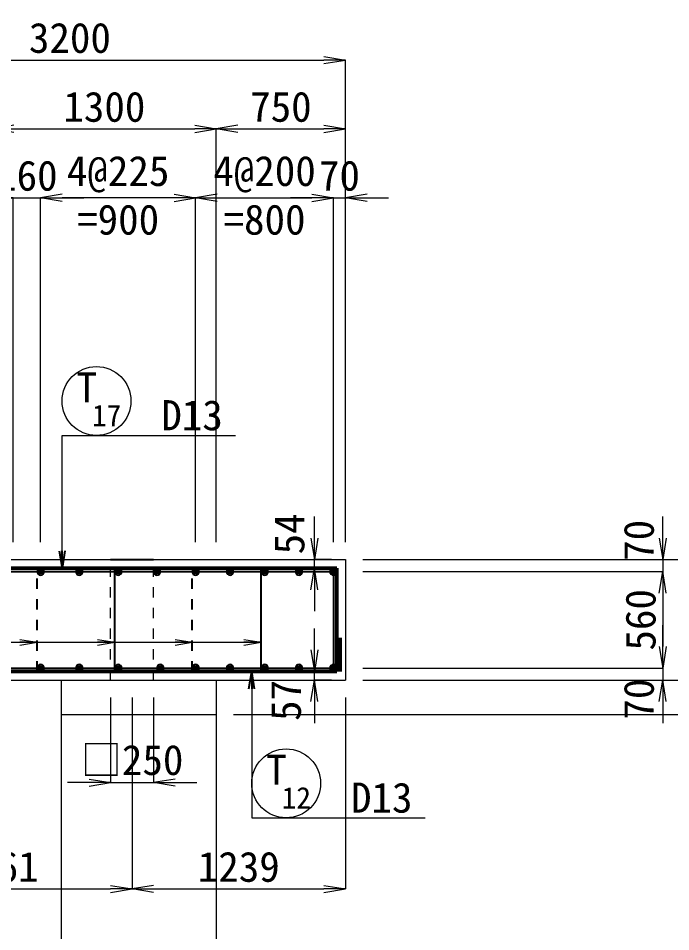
# Model space of a CAD drawing. Header units: millimetres. Extents: x 169470 to 758170, y -17820 to 11880.
# Drawn here: x 222434 to 226222, y 2723 to 8026 of the extents above; entities that cross this region are included whole.
import ezdxf
from ezdxf.enums import TextEntityAlignment as Align

# ---------------------------------------------------------------- set-up
doc = ezdxf.new("R2010")
doc.units = ezdxf.units.MM
doc.header["$LTSCALE"] = 50
doc.header["$PDSIZE"] = 300
doc.linetypes.add('SXF_跳び破線', pattern=[12, 6, -6])
doc.layers.get('Defpoints').update_dxf_attribs({"color": 151})
for name, color, linetype, lineweight in [('D-BGD', 7, 'Continuous', 13), ('D-STR', 1, 'Continuous', 50), ('D-STR-DIM', 7, 'Continuous', 13), ('D-STR-HTXT', 7, 'Continuous', 13), ('D-STR-STR2', 6, 'Continuous', 25), ('D-STR-STR3', 4, 'Continuous', 25), ('D-STR-TXT', 7, 'Continuous', 13)]:
    doc.layers.add(name, color=color, linetype=linetype, lineweight=lineweight)
doc.styles.add('MS ゴシック', font='MS Gothic.ttf')
doc.styles.add('YOKO_GOTHIC', font='MS Gothic.ttf')
doc.dimstyles.new('DIM-50', dxfattribs={"dimscale": 50, "dimtxt": 3.5, "dimasz": 2.5, "dimexe": 0, "dimexo": 2, "dimgap": 0.8, "dimtad": 1, "dimdec": 0, "dimzin": 1, "dimdsep": 46, "dimtxsty": 'MS ゴシック', "dimblk": 'OPEN', "dimcen": 0.1, "dimclrd": 256, "dimclre": 256, "dimclrt": 256, "dimaunit": 1, "dimadec": 3, "dimazin": 0, "dimtfac": 1, "dimtdec": 0, "dimtix": 1, "dimtmove": 2, "dimatfit": 3, "dimldrblk": 'OPEN', "dimfxl": 1, "dimlwd": -1, "dimlwe": -1, "dimarcsym": 2})
doc.dimstyles.new('S50', dxfattribs={"dimscale": 50, "dimtxt": 3.5, "dimasz": 2, "dimexe": 1, "dimexo": 1, "dimgap": 1, "dimtad": 1, "dimdec": 0, "dimzin": 1, "dimdsep": 46, "dimtxsty": 'YOKO_GOTHIC', "dimblk": 'OPEN', "dimcen": 0, "dimclrd": 256, "dimclre": 256, "dimclrt": 256, "dimaunit": 1, "dimadec": 3, "dimazin": 0, "dimtfac": 1, "dimtdec": 0, "dimtix": 1, "dimtmove": 2, "dimatfit": 3, "dimldrblk": 'OPEN', "dimfxl": 1, "dimlwd": -1, "dimlwe": -1, "dimarcsym": 0})

# ---------------------------------------------------------------- blocks, each defined once
blk = doc.blocks.new('0930-1')
at = {"layer": 'D-STR-STR2'}
for radius in [20, 10]:
    blk.add_circle((1654010.5, -311924.3), radius, dxfattribs=at)
blk = doc.blocks.new('_Open')
at = {"color": 0, "linetype": 'ByBlock', "lineweight": -2}
for p, q in [((-1, 0.167), (0, 0)), ((-1, -0.167), (0, 0)), ((0, 0), (-1, 0))]:
    blk.add_line(p, q, dxfattribs=at)
blk = doc.blocks.new('*D1411')
at = {"layer": 'D-STR-DIM', "transparency": 16777216}
for p, q in [((221133.7, 4733.5), (221133.7, 7783.5)), ((221258.7, 7783.5), (224208.6, 7783.5)), ((224333.6, 4983.5), (224333.6, 7783.5))]:
    blk.add_line(p, q, dxfattribs=at)
at = {"layer": 'Defpoints', "color": 0, "transparency": 16777216}
for p in [(224333.6, 7783.5), (224333.6, 4883.5), (221133.7, 4633.5)]:
    blk.add_point(p, dxfattribs=at)
at = {"layer": 'D-STR-DIM', "transparency": 16777216, "xscale": 125, "yscale": 125, "zscale": 125, "rotation": 180}
blk.add_blockref('_Open', (221133.7, 7783.5), dxfattribs=at)
at = {"layer": 'D-STR-DIM', "transparency": 16777216, "xscale": 125, "yscale": 125, "zscale": 125}
blk.add_blockref('_Open', (224333.6, 7783.5), dxfattribs=at)
at = {"layer": 'D-STR-DIM', "transparency": 16777216, "insert": (222733.7, 7911), "char_height": 175, "attachment_point": 5, "style": 'MS ゴシック'}
blk.add_mtext('3200', dxfattribs=at)
blk = doc.blocks.new('*D1413')
at = {"layer": 'D-STR-DIM', "transparency": 16777216}
for p, q in [((222283.7, 4983.5), (222283.7, 7383.5)), ((222408.7, 7383.5), (223458.7, 7383.5)), ((223583.7, 4983.5), (223583.7, 7383.5))]:
    blk.add_line(p, q, dxfattribs=at)
at = {"layer": 'Defpoints', "color": 0, "transparency": 16777216}
for p in [(223583.7, 7383.5), (222283.7, 4883.5), (223583.7, 4883.5)]:
    blk.add_point(p, dxfattribs=at)
at = {"layer": 'D-STR-DIM', "transparency": 16777216, "xscale": 125, "yscale": 125, "zscale": 125, "rotation": 180}
blk.add_blockref('_Open', (222283.7, 7383.5), dxfattribs=at)
at = {"layer": 'D-STR-DIM', "transparency": 16777216, "xscale": 125, "yscale": 125, "zscale": 125}
blk.add_blockref('_Open', (223583.7, 7383.5), dxfattribs=at)
at = {"layer": 'D-STR-DIM', "transparency": 16777216, "insert": (222933.7, 7511), "char_height": 175, "attachment_point": 5, "style": 'MS ゴシック'}
blk.add_mtext('1300', dxfattribs=at)
blk = doc.blocks.new('*D1414')
at = {"layer": 'D-STR-DIM', "transparency": 16777216}
for p, q in [((223583.7, 4983.5), (223583.7, 7383.5)), ((223708.7, 7383.5), (224208.6, 7383.5)), ((224333.6, 4983.5), (224333.6, 7383.5))]:
    blk.add_line(p, q, dxfattribs=at)
at = {"layer": 'Defpoints', "color": 0, "transparency": 16777216}
for p in [(224333.6, 7383.5), (223583.7, 4883.5), (224333.6, 4883.5)]:
    blk.add_point(p, dxfattribs=at)
at = {"layer": 'D-STR-DIM', "transparency": 16777216, "xscale": 125, "yscale": 125, "zscale": 125, "rotation": 180}
blk.add_blockref('_Open', (223583.7, 7383.5), dxfattribs=at)
at = {"layer": 'D-STR-DIM', "transparency": 16777216, "xscale": 125, "yscale": 125, "zscale": 125}
blk.add_blockref('_Open', (224333.6, 7383.5), dxfattribs=at)
at = {"layer": 'D-STR-DIM', "transparency": 16777216, "insert": (223958.7, 7511), "char_height": 175, "attachment_point": 5, "style": 'MS ゴシック'}
blk.add_mtext('750', dxfattribs=at)
blk = doc.blocks.new('*D1418')
at = {"layer": 'D-STR-DIM', "transparency": 16777216}
for p, q in [((222278.7, 6983.5), (222153.7, 6983.5)), ((222403.7, 4983.5), (222403.7, 6983.5)), ((222403.7, 6983.5), (222563.7, 6983.5)), ((222563.7, 4983.5), (222563.7, 6983.5)), ((222688.7, 6983.5), (222813.7, 6983.5))]:
    blk.add_line(p, q, dxfattribs=at)
at = {"layer": 'Defpoints', "color": 0, "transparency": 16777216}
for p in [(222563.7, 6983.5), (222403.7, 4883.5), (222563.7, 4883.5)]:
    blk.add_point(p, dxfattribs=at)
at = {"layer": 'D-STR-DIM', "transparency": 16777216, "xscale": 125, "yscale": 125, "zscale": 125}
blk.add_blockref('_Open', (222403.7, 6983.5), dxfattribs=at)
at = {"layer": 'D-STR-DIM', "transparency": 16777216, "xscale": 125, "yscale": 125, "zscale": 125, "rotation": 180}
blk.add_blockref('_Open', (222563.7, 6983.5), dxfattribs=at)
at = {"layer": 'D-STR-DIM', "transparency": 16777216, "insert": (222483.7, 7111), "char_height": 175, "attachment_point": 5, "style": 'MS ゴシック'}
blk.add_mtext('160', dxfattribs=at)
blk = doc.blocks.new('*D1419')
at = {"layer": 'D-STR-DIM', "transparency": 16777216}
for p, q in [((223463.7, 4983.5), (223463.7, 6983.5)), ((223588.7, 6983.5), (224138.6, 6983.5)), ((224263.6, 4983.5), (224263.6, 6983.5))]:
    blk.add_line(p, q, dxfattribs=at)
at = {"layer": 'Defpoints', "color": 0, "transparency": 16777216}
for p in [(224263.6, 6983.5), (223463.7, 4883.5), (224263.6, 4883.5)]:
    blk.add_point(p, dxfattribs=at)
at = {"layer": 'D-STR-DIM', "transparency": 16777216, "xscale": 125, "yscale": 125, "zscale": 125, "rotation": 180}
blk.add_blockref('_Open', (223463.7, 6983.5), dxfattribs=at)
at = {"layer": 'D-STR-DIM', "transparency": 16777216, "xscale": 125, "yscale": 125, "zscale": 125}
blk.add_blockref('_Open', (224263.6, 6983.5), dxfattribs=at)
at = {"layer": 'D-STR-DIM', "transparency": 16777216, "char_height": 175, "attachment_point": 5, "style": 'MS ゴシック'}
for s, insert in [('4@200', (223863.7, 7120.3)), ('=800', (223863.7, 6856))]:
    blk.add_mtext(s, dxfattribs=dict(at, insert=insert))
blk = doc.blocks.new('*D1421')
at = {"layer": 'D-STR-DIM', "transparency": 16777216}
for p, q in [((222563.7, 4983.5), (222563.7, 6983.5)), ((223338.7, 6983.5), (222688.7, 6983.5)), ((223463.7, 4983.5), (223463.7, 6983.5))]:
    blk.add_line(p, q, dxfattribs=at)
at = {"layer": 'Defpoints', "color": 0, "transparency": 16777216}
for p in [(222563.7, 6983.5), (222563.7, 4883.5), (223463.7, 4883.5)]:
    blk.add_point(p, dxfattribs=at)
at = {"layer": 'D-STR-DIM', "transparency": 16777216, "xscale": 125, "yscale": 125, "zscale": 125, "rotation": 180}
blk.add_blockref('_Open', (222563.7, 6983.5), dxfattribs=at)
at = {"layer": 'D-STR-DIM', "transparency": 16777216, "xscale": 125, "yscale": 125, "zscale": 125}
blk.add_blockref('_Open', (223463.7, 6983.5), dxfattribs=at)
at = {"layer": 'D-STR-DIM', "transparency": 16777216, "char_height": 175, "attachment_point": 5, "style": 'MS ゴシック'}
for s, insert in [('4@225', (223013.7, 7120.3)), ('=900', (223013.7, 6856))]:
    blk.add_mtext(s, dxfattribs=dict(at, insert=insert))
blk = doc.blocks.new('*D1424')
at = {"layer": 'D-STR-DIM', "transparency": 16777216}
for p, q in [((224138.6, 6983.5), (224013.6, 6983.5)), ((224263.6, 4983.5), (224263.6, 6983.5)), ((224263.6, 6983.5), (224333.6, 6983.5)), ((224333.6, 4983.5), (224333.6, 6983.5)), ((224458.6, 6983.5), (224583.6, 6983.5))]:
    blk.add_line(p, q, dxfattribs=at)
at = {"layer": 'Defpoints', "color": 0, "transparency": 16777216}
for p in [(224333.6, 6983.5), (224263.6, 4883.5), (224333.6, 4883.5)]:
    blk.add_point(p, dxfattribs=at)
at = {"layer": 'D-STR-DIM', "transparency": 16777216, "xscale": 125, "yscale": 125, "zscale": 125}
blk.add_blockref('_Open', (224263.6, 6983.5), dxfattribs=at)
at = {"layer": 'D-STR-DIM', "transparency": 16777216, "xscale": 125, "yscale": 125, "zscale": 125, "rotation": 180}
blk.add_blockref('_Open', (224333.6, 6983.5), dxfattribs=at)
at = {"layer": 'D-STR-DIM', "transparency": 16777216, "insert": (224298.6, 7111), "char_height": 175, "attachment_point": 5, "style": 'MS ゴシック'}
blk.add_mtext('70', dxfattribs=at)
blk = doc.blocks.new('*D1425')
at = {"layer": 'D-STR-DIM', "transparency": 16777216}
for p, q in [((226175.3, 5008.5), (226175.3, 5133.5)), ((224433.7, 4883.5), (226175.3, 4883.5)), ((226175.3, 4883.5), (226175.3, 4813.5)), ((224433.7, 4813.5), (226175.3, 4813.5)), ((226175.3, 4688.5), (226175.3, 4563.5))]:
    blk.add_line(p, q, dxfattribs=at)
at = {"layer": 'Defpoints', "color": 0, "transparency": 16777216}
for p in [(224333.7, 4883.5), (224333.7, 4813.5), (226175.3, 4813.5)]:
    blk.add_point(p, dxfattribs=at)
at = {"layer": 'D-STR-DIM', "transparency": 16777216, "xscale": 125, "yscale": 125, "zscale": 125}
for p, rotation in [((226175.3, 4883.5), 270), ((226175.3, 4813.5), 90)]:
    blk.add_blockref('_Open', p, dxfattribs=dict(at, rotation=rotation))
at = {"layer": 'D-STR-DIM', "transparency": 16777216, "insert": (226037.8, 4995), "char_height": 175, "attachment_point": 5, "rotation": 90, "style": 'MS ゴシック'}
blk.add_mtext('70', dxfattribs=at)
blk = doc.blocks.new('*D1426')
at = {"layer": 'D-STR-DIM', "transparency": 16777216}
for p, q in [((224433.7, 4813.5), (226175.3, 4813.5)), ((226175.3, 4688.5), (226175.3, 4378.5)), ((224433.7, 4253.5), (226175.3, 4253.5))]:
    blk.add_line(p, q, dxfattribs=at)
at = {"layer": 'Defpoints', "color": 0, "transparency": 16777216}
for p in [(224333.7, 4813.5), (224333.7, 4253.5), (226175.3, 4253.5)]:
    blk.add_point(p, dxfattribs=at)
at = {"layer": 'D-STR-DIM', "transparency": 16777216, "xscale": 125, "yscale": 125, "zscale": 125}
for p, rotation in [((226175.3, 4813.5), 90), ((226175.3, 4253.5), 270)]:
    blk.add_blockref('_Open', p, dxfattribs=dict(at, rotation=rotation))
at = {"layer": 'D-STR-DIM', "transparency": 16777216, "insert": (226047.8, 4533.5), "char_height": 175, "attachment_point": 5, "rotation": 90, "style": 'MS ゴシック'}
blk.add_mtext('560', dxfattribs=at)
blk = doc.blocks.new('*D1427')
at = {"layer": 'D-STR-DIM', "transparency": 16777216}
for p, q in [((226175.3, 4378.5), (226175.3, 4503.5)), ((224433.7, 4253.5), (226175.3, 4253.5)), ((226175.3, 4253.5), (226175.3, 4183.5)), ((224433.7, 4183.5), (226175.3, 4183.5)), ((226175.3, 4058.5), (226175.3, 3933.5))]:
    blk.add_line(p, q, dxfattribs=at)
at = {"layer": 'Defpoints', "color": 0, "transparency": 16777216}
for p in [(224333.7, 4253.5), (224333.7, 4183.5), (226175.3, 4183.5)]:
    blk.add_point(p, dxfattribs=at)
at = {"layer": 'D-STR-DIM', "transparency": 16777216, "xscale": 125, "yscale": 125, "zscale": 125}
for p, rotation in [((226175.3, 4253.5), 270), ((226175.3, 4183.5), 90)]:
    blk.add_blockref('_Open', p, dxfattribs=dict(at, rotation=rotation))
at = {"layer": 'D-STR-DIM', "transparency": 16777216, "insert": (226037.8, 4073.2), "char_height": 175, "attachment_point": 5, "rotation": 90, "style": 'MS ゴシック'}
blk.add_mtext('70', dxfattribs=at)
blk = doc.blocks.new('*D1436')
at = {"layer": 'D-STR-DIM', "transparency": 16777216}
for p, q in [((225333.7, 4883.5), (228058.7, 4883.5)), ((228058.7, -3191.5), (228058.7, 4758.5)), ((224583.7, -3316.5), (228058.7, -3316.5))]:
    blk.add_line(p, q, dxfattribs=at)
at = {"layer": 'Defpoints', "color": 0, "transparency": 16777216}
for p in [(225233.7, 4883.5), (228058.7, 4883.5), (224483.7, -3316.5)]:
    blk.add_point(p, dxfattribs=at)
at = {"layer": 'D-STR-DIM', "transparency": 16777216, "xscale": 125, "yscale": 125, "zscale": 125}
for p, rotation in [((228058.7, 4883.5), 90), ((228058.7, -3316.5), 270)]:
    blk.add_blockref('_Open', p, dxfattribs=dict(at, rotation=rotation))
at = {"layer": 'D-STR-DIM', "transparency": 16777216, "insert": (227931.2, 783.5), "char_height": 175, "attachment_point": 5, "rotation": 90, "style": 'MS ゴシック'}
blk.add_mtext('8200', dxfattribs=at)
blk = doc.blocks.new('*D1438')
at = {"layer": 'D-STR-DIM', "transparency": 16777216}
for p, q in [((225333.7, 4883.5), (227683.7, 4883.5)), ((227683.7, -2391.5), (227683.7, 4758.5)), ((224583.7, -2516.5), (227683.7, -2516.5))]:
    blk.add_line(p, q, dxfattribs=at)
at = {"layer": 'Defpoints', "color": 0, "transparency": 16777216}
for p in [(225233.7, 4883.5), (227683.7, 4883.5), (224483.7, -2516.5)]:
    blk.add_point(p, dxfattribs=at)
at = {"layer": 'D-STR-DIM', "transparency": 16777216, "xscale": 125, "yscale": 125, "zscale": 125}
for p, rotation in [((227683.7, 4883.5), 90), ((227683.7, -2516.5), 270)]:
    blk.add_blockref('_Open', p, dxfattribs=dict(at, rotation=rotation))
at = {"layer": 'D-STR-DIM', "transparency": 16777216, "insert": (227556.2, 1183.5), "char_height": 175, "attachment_point": 5, "rotation": 90, "style": 'MS ゴシック'}
blk.add_mtext('7400', dxfattribs=at)
blk = doc.blocks.new('*D1440')
at = {"layer": 'D-STR-DIM', "transparency": 16777216}
for p, q in [((225333.7, 4183.5), (227308.7, 4183.5)), ((227308.7, 708.5), (227308.7, 4058.5)), ((224583.7, 583.5), (227308.7, 583.5))]:
    blk.add_line(p, q, dxfattribs=at)
at = {"layer": 'Defpoints', "color": 0, "transparency": 16777216}
for p in [(225233.7, 4183.5), (227308.7, 4183.5), (224483.7, 583.5)]:
    blk.add_point(p, dxfattribs=at)
at = {"layer": 'D-STR-DIM', "transparency": 16777216, "xscale": 125, "yscale": 125, "zscale": 125}
for p, rotation in [((227308.7, 4183.5), 90), ((227308.7, 583.5), 270)]:
    blk.add_blockref('_Open', p, dxfattribs=dict(at, rotation=rotation))
at = {"layer": 'D-STR-DIM', "transparency": 16777216, "insert": (227181.2, 2383.5), "char_height": 175, "attachment_point": 5, "rotation": 90, "style": 'MS ゴシック'}
blk.add_mtext('3600', dxfattribs=at)
blk = doc.blocks.new('*D1441')
at = {"layer": 'D-STR-DIM', "transparency": 16777216}
for p, q in [((225333.7, 4883.5), (227308.7, 4883.5)), ((227308.7, 4308.5), (227308.7, 4758.5)), ((225333.7, 4183.5), (227308.7, 4183.5))]:
    blk.add_line(p, q, dxfattribs=at)
at = {"layer": 'Defpoints', "color": 0, "transparency": 16777216}
for p in [(225233.7, 4883.5), (227308.7, 4883.5), (225233.7, 4183.5)]:
    blk.add_point(p, dxfattribs=at)
at = {"layer": 'D-STR-DIM', "transparency": 16777216, "xscale": 125, "yscale": 125, "zscale": 125}
for p, rotation in [((227308.7, 4883.5), 90), ((227308.7, 4183.5), 270)]:
    blk.add_blockref('_Open', p, dxfattribs=dict(at, rotation=rotation))
at = {"layer": 'D-STR-DIM', "transparency": 16777216, "insert": (227181.2, 4533.5), "char_height": 175, "attachment_point": 5, "rotation": 90, "style": 'MS ゴシック'}
blk.add_mtext('700', dxfattribs=at)
blk = doc.blocks.new('*D1442')
at = {"layer": 'D-STR-DIM', "transparency": 16777216}
for p, q in [((226933.7, 4308.5), (226933.7, 4433.5)), ((225333.7, 4183.5), (226933.7, 4183.5)), ((226933.7, 3983.5), (226933.7, 4183.5)), ((223683.7, 3983.5), (226933.7, 3983.5)), ((226933.7, 3858.5), (226933.7, 3733.5))]:
    blk.add_line(p, q, dxfattribs=at)
at = {"layer": 'Defpoints', "color": 0, "transparency": 16777216}
for p in [(225233.7, 4183.5), (226933.7, 4183.5), (223583.7, 3983.5)]:
    blk.add_point(p, dxfattribs=at)
at = {"layer": 'D-STR-DIM', "transparency": 16777216, "xscale": 125, "yscale": 125, "zscale": 125}
for p, rotation in [((226933.7, 4183.5), 270), ((226933.7, 3983.5), 90)]:
    blk.add_blockref('_Open', p, dxfattribs=dict(at, rotation=rotation))
at = {"layer": 'D-STR-DIM', "transparency": 16777216, "insert": (226806.2, 4083.5), "char_height": 175, "attachment_point": 5, "rotation": 90, "style": 'MS ゴシック'}
blk.add_mtext('200', dxfattribs=at)
blk = doc.blocks.new('*D1443')
at = {"layer": 'D-STR-DIM', "transparency": 16777216}
for p, q in [((223683.7, 3983.5), (226933.7, 3983.5)), ((226933.7, 3858.5), (226933.7, 708.5)), ((224583.7, 583.5), (226933.7, 583.5))]:
    blk.add_line(p, q, dxfattribs=at)
at = {"layer": 'Defpoints', "color": 0, "transparency": 16777216}
for p in [(223583.7, 3983.5), (224483.7, 583.5), (226933.7, 583.5)]:
    blk.add_point(p, dxfattribs=at)
at = {"layer": 'D-STR-DIM', "transparency": 16777216, "xscale": 125, "yscale": 125, "zscale": 125}
for p, rotation in [((226933.7, 3983.5), 90), ((226933.7, 583.5), 270)]:
    blk.add_blockref('_Open', p, dxfattribs=dict(at, rotation=rotation))
at = {"layer": 'D-STR-DIM', "transparency": 16777216, "insert": (226806.2, 2283.5), "char_height": 175, "attachment_point": 5, "rotation": 90, "style": 'MS ゴシック'}
blk.add_mtext('3400', dxfattribs=at)
blk = doc.blocks.new('*D1445')
at = {"layer": 'D-STR-DIM', "transparency": 16777216}
for p, q in [((224433.7, 4183.5), (226551.8, 4183.5)), ((226551.8, 1208.5), (226551.8, 4058.5)), ((222783.7, 1083.5), (226551.8, 1083.5))]:
    blk.add_line(p, q, dxfattribs=at)
at = {"layer": 'Defpoints', "color": 0, "transparency": 16777216}
for p in [(224333.7, 4183.5), (226551.8, 4183.5), (222683.7, 1083.5)]:
    blk.add_point(p, dxfattribs=at)
at = {"layer": 'D-STR-DIM', "transparency": 16777216, "xscale": 125, "yscale": 125, "zscale": 125}
for p, rotation in [((226551.8, 4183.5), 90), ((226551.8, 1083.5), 270)]:
    blk.add_blockref('_Open', p, dxfattribs=dict(at, rotation=rotation))
at = {"layer": 'D-STR-DIM', "transparency": 16777216, "insert": (226424.3, 2633.5), "char_height": 175, "attachment_point": 5, "rotation": 90, "style": 'MS ゴシック'}
blk.add_mtext('3100', dxfattribs=at)
blk = doc.blocks.new('*D1447')
at = {"layer": 'D-STR-DIM', "transparency": 16777216}
for p, q in [((224153.1, 5008.5), (224153.1, 5133.5)), ((224253.1, 4883.5), (224153.1, 4883.5)), ((224153.1, 4833.5), (224153.1, 4883.5)), ((224253.1, 4833.5), (224153.1, 4833.5)), ((224153.1, 4708.5), (224153.1, 4583.5))]:
    blk.add_line(p, q, dxfattribs=at)
at = {"layer": 'Defpoints', "color": 0, "transparency": 16777216}
for p in [(224153.1, 4883.5), (224153.1, 4883.5), (224153.1, 4833.5)]:
    blk.add_point(p, dxfattribs=at)
at = {"layer": 'D-STR-DIM', "transparency": 16777216, "xscale": 125, "yscale": 125, "zscale": 125}
for p, rotation in [((224153.1, 4883.5), 270), ((224153.1, 4833.5), 90)]:
    blk.add_blockref('_Open', p, dxfattribs=dict(at, rotation=rotation))
at = {"layer": 'D-STR-DIM', "transparency": 16777216, "insert": (224009, 5032.5), "char_height": 175, "attachment_point": 5, "rotation": 90, "style": 'MS ゴシック'}
blk.add_mtext('54', dxfattribs=at)
blk = doc.blocks.new('*D1448')
at = {"layer": 'D-STR-DIM', "transparency": 16777216}
for p, q in [((224153.1, 4358.5), (224153.1, 4483.5)), ((224253.1, 4233.5), (224153.1, 4233.5)), ((224153.1, 4183.5), (224153.1, 4233.5)), ((224253.1, 4183.5), (224153.1, 4183.5)), ((224153.1, 4058.5), (224153.1, 3933.5))]:
    blk.add_line(p, q, dxfattribs=at)
at = {"layer": 'Defpoints', "color": 0, "transparency": 16777216}
for p in [(224153.1, 4233.5), (224153.1, 4233.5), (224153.1, 4183.5)]:
    blk.add_point(p, dxfattribs=at)
at = {"layer": 'D-STR-DIM', "transparency": 16777216, "xscale": 125, "yscale": 125, "zscale": 125}
for p, rotation in [((224153.1, 4233.5), 270), ((224153.1, 4183.5), 90)]:
    blk.add_blockref('_Open', p, dxfattribs=dict(at, rotation=rotation))
at = {"layer": 'D-STR-DIM', "transparency": 16777216, "insert": (223988.7, 4065.6), "char_height": 175, "attachment_point": 5, "rotation": 90, "style": 'MS ゴシック'}
blk.add_mtext('57', dxfattribs=at)
blk = doc.blocks.new('*D1457')
at = {"layer": 'D-STR-DIM', "transparency": 16777216}
for p, q in [((221533.7, 4083.5), (221533.7, 2971.2)), ((223094.7, 4083.5), (223094.7, 2971.2)), ((221658.7, 2971.2), (222969.7, 2971.2))]:
    blk.add_line(p, q, dxfattribs=at)
at = {"layer": 'Defpoints', "color": 0, "transparency": 16777216}
for p in [(221533.7, 4183.5), (223094.7, 4183.5), (223094.7, 2971.2)]:
    blk.add_point(p, dxfattribs=at)
at = {"layer": 'D-STR-DIM', "transparency": 16777216, "xscale": 125, "yscale": 125, "zscale": 125, "rotation": 180}
blk.add_blockref('_Open', (221533.7, 2971.2), dxfattribs=at)
at = {"layer": 'D-STR-DIM', "transparency": 16777216, "xscale": 125, "yscale": 125, "zscale": 125}
blk.add_blockref('_Open', (223094.7, 2971.2), dxfattribs=at)
at = {"layer": 'D-STR-DIM', "transparency": 16777216, "insert": (222314.2, 3098.7), "char_height": 175, "attachment_point": 5, "style": 'MS ゴシック'}
blk.add_mtext('1561', dxfattribs=at)
blk = doc.blocks.new('*D1458')
at = {"layer": 'D-STR-DIM', "transparency": 16777216}
for p, q in [((223094.7, 4083.5), (223094.7, 2971.2)), ((224333.7, 4083.5), (224333.7, 2971.2)), ((223219.7, 2971.2), (224208.7, 2971.2))]:
    blk.add_line(p, q, dxfattribs=at)
at = {"layer": 'Defpoints', "color": 0, "transparency": 16777216}
for p in [(223094.7, 4183.5), (224333.7, 4183.5), (224333.7, 2971.2)]:
    blk.add_point(p, dxfattribs=at)
at = {"layer": 'D-STR-DIM', "transparency": 16777216, "xscale": 125, "yscale": 125, "zscale": 125, "rotation": 180}
blk.add_blockref('_Open', (223094.7, 2971.2), dxfattribs=at)
at = {"layer": 'D-STR-DIM', "transparency": 16777216, "xscale": 125, "yscale": 125, "zscale": 125}
blk.add_blockref('_Open', (224333.7, 2971.2), dxfattribs=at)
at = {"layer": 'D-STR-DIM', "transparency": 16777216, "insert": (223714.2, 3098.7), "char_height": 175, "attachment_point": 5, "style": 'MS ゴシック'}
blk.add_mtext('1239', dxfattribs=at)
blk = doc.blocks.new('*D1965')
at = {"layer": 'D-STR-DIM', "transparency": 16777216}
for p, q in [((222969.7, 4083.5), (222969.7, 3588.4)), ((223219.7, 4083.5), (223219.7, 3588.4)), ((222844.7, 3588.4), (222719.7, 3588.4)), ((222969.7, 3588.4), (223219.7, 3588.4)), ((223344.7, 3588.4), (223469.7, 3588.4))]:
    blk.add_line(p, q, dxfattribs=at)
at = {"layer": 'Defpoints', "color": 0, "transparency": 16777216}
for p in [(222969.7, 4183.5), (223219.7, 4183.5), (223219.7, 3588.4)]:
    blk.add_point(p, dxfattribs=at)
at = {"layer": 'D-STR-DIM', "transparency": 16777216, "xscale": 125, "yscale": 125, "zscale": 125}
blk.add_blockref('_Open', (222969.7, 3588.4), dxfattribs=at)
at = {"layer": 'D-STR-DIM', "transparency": 16777216, "xscale": 125, "yscale": 125, "zscale": 125, "rotation": 180}
blk.add_blockref('_Open', (223219.7, 3588.4), dxfattribs=at)
at = {"layer": 'D-STR-DIM', "transparency": 16777216, "insert": (223094.7, 3717.7), "char_height": 175, "attachment_point": 5, "style": 'MS ゴシック'}
blk.add_mtext('□{\\A0;250}', dxfattribs=at)

msp = doc.modelspace()

# ---------------------------------------------------------------- linework, layer by layer
at = {"layer": 'D-BGD'}
for p, q in [((221533.73, 4883.49), (224333.73, 4883.49)), ((224333.73, 4883.49), (224333.73, 4183.49)), ((221133.73, 4183.49), (224333.73, 4183.49)), ((222683.73, 4183.49), (222683.73, -2916.51)), ((223583.73, 4183.49), (223583.73, -2916.51)), ((222683.73, 3983.49), (223583.73, 3983.49))]:
    msp.add_line(p, q, dxfattribs=at)
at = {"layer": 'D-BGD', "linetype": 'SXF_跳び破線', "ltscale": 0.2}
for p, q in [((222969.73, 4183.49), (222969.73, 4883.49)), ((223219.73, 4183.49), (223219.73, 4883.49))]:
    msp.add_line(p, q, dxfattribs=at)
at = {"layer": 'D-STR'}
for p, q in [((221583.73, 4833.49), (224283.73, 4833.49)), ((224283.73, 4233.49), (224283.73, 4833.49)), ((224303.73, 4233.49), (224303.73, 4428.49)), ((221183.73, 4233.49), (224283.73, 4233.49))]:
    msp.add_line(p, q, dxfattribs=at)
at = {"layer": 'D-STR-HTXT'}
for p, q in [((222687.86, 5603.83), (223694.42, 5603.83)), ((220741.77, 4403.42), (223843.86, 4403.42)), ((223788.96, 3384), (224795.53, 3384))]:
    msp.add_line(p, q, dxfattribs=at)
for centre in [(222887.86, 5803.83), (223988.96, 3584)]:
    msp.add_circle(centre, 200, dxfattribs=at)
at = {"layer": 'D-STR-STR3', "linetype": 'SXF_跳び破線', "ltscale": 0.2}
for p, q in [((222543.86, 4233.49), (222543.86, 4833.49)), ((223443.86, 4233.49), (223443.86, 4833.49))]:
    msp.add_line(p, q, dxfattribs=at)
at = {"layer": 'D-STR-STR3'}
for p, q in [((222993.86, 4233.49), (222993.86, 4833.49)), ((223843.86, 4233.49), (223843.86, 4833.49))]:
    msp.add_line(p, q, dxfattribs=at)
at = {"layer": 'Defpoints'}
for p, q in [((222969.73, 4883.49), (223219.73, 4883.49)), ((221603.73, 4813.49), (224263.73, 4813.49)), ((224263.73, 4813.49), (224263.73, 4253.49)), ((221203.73, 4253.49), (224263.73, 4253.49))]:
    msp.add_line(p, q, dxfattribs=at)

# ---------------------------------------------------------------- block references
at = {"layer": 'D-STR-HTXT', "xscale": 100, "yscale": 100, "zscale": 100}
for p in [(222543.86, 4403.42), (222993.86, 4403.42), (223443.86, 4403.42), (223843.86, 4403.42)]:
    msp.add_blockref('_Open', p, dxfattribs=at)
at = {"layer": 'D-STR-STR2', "xscale": -1, "rotation": 180}
for p in [(-1431446.62, -307110.81), (-1431221.62, -307110.81), (-1430996.62, -307110.81), (-1430771.62, -307110.81), (-1430546.62, -307110.81), (-1430346.62, -307110.81), (-1430146.62, -307110.81), (-1429946.62, -307110.81), (-1429746.75, -307110.81), (-1431446.62, -307670.81), (-1431221.62, -307670.81), (-1430996.62, -307670.81), (-1430751.62, -307670.81), (-1430546.62, -307670.81), (-1430346.62, -307670.81), (-1430146.62, -307670.81), (-1429946.62, -307670.81), (-1429746.75, -307670.81)]:
    msp.add_blockref('0930-1', p, dxfattribs=at)

# ---------------------------------------------------------------- texts
at = {"layer": 'D-STR-TXT', "style": 'YOKO_GOTHIC'}
for s, height, p in [('T', 175, (222831.58, 5795.52)), ('17', 125, (222947.24, 5657.71)), ('T', 175, (223932.69, 3575.68)), ('12', 125, (224048.35, 3437.88))]:
    msp.add_text(s, height=height, dxfattribs=at).set_placement(p, align=Align.CENTER)
for p in [(223264.38, 5633.83), (224365.49, 3414)]:
    msp.add_text('D13', height=175, dxfattribs=at).set_placement(p)

# ---------------------------------------------------------------- dimensions: what is measured, and where the dimension line sits
at = {"layer": 'D-STR-DIM'}
for base, p1, p2, angle, picture, middle in [((224333.61, 7783.49), (221133.73, 4633.49), (224333.61, 4883.49), 180, '*D1411', (222733.67, 7910.99)), ((223583.73, 7383.49), (222283.73, 4883.49), (223583.73, 4883.49), 180, '*D1413', (222933.73, 7510.99)), ((224333.61, 7383.49), (223583.73, 4883.49), (224333.61, 4883.49), 180, '*D1414', (223958.67, 7510.99)), ((222563.73, 6983.49), (222403.73, 4883.49), (222563.73, 4883.49), 180, '*D1418', (222483.73, 7110.99)), ((224333.61, 6983.49), (224263.61, 4883.49), (224333.61, 4883.49), 180, '*D1424', (224298.61, 7110.99)), ((228058.73, 4883.49), (224483.73, -3316.51), (225233.73, 4883.49), 90, '*D1436', (227931.23, 783.49)), ((227683.73, 4883.49), (224483.73, -2516.51), (225233.73, 4883.49), 90, '*D1438', (227556.23, 1183.49)), ((227308.73, 4883.49), (225233.73, 4183.49), (225233.73, 4883.49), 90, '*D1441', (227181.23, 4533.49)), ((226175.34, 4253.49), (224333.73, 4813.49), (224333.73, 4253.49), 90, '*D1426', (226047.84, 4533.49)), ((226933.73, 4183.49), (223583.73, 3983.49), (225233.73, 4183.49), 90, '*D1442', (226806.23, 4083.49)), ((226551.81, 4183.49), (222683.73, 1083.49), (224333.73, 4183.49), 90, '*D1445', (226424.31, 2633.49)), ((227308.73, 4183.49), (224483.73, 583.49), (225233.73, 4183.49), 90, '*D1440', (227181.23, 2383.49)), ((226933.73, 583.49), (223583.73, 3983.49), (224483.73, 583.49), 90, '*D1443', (226806.23, 2283.49))]:
    dim = msp.add_linear_dim(base=base, p1=p1, p2=p2, angle=angle, dimstyle='DIM-50', dxfattribs=at)
    dim.commit()
    dim.dimension.update_dxf_attribs({"geometry": picture, "text_midpoint": middle})
for base, p2, text, picture, middle in [((222563.73, 6983.49), (222563.73, 4883.49), '4@225\\X=<>', '*D1421', (223013.73, 6983.49)), ((224263.61, 6983.49), (224263.61, 4883.49), '4@200\\X=<>', '*D1419', (223863.67, 6983.49))]:
    dim = msp.add_linear_dim(base=base, p1=(223463.73, 4883.49), p2=p2, angle=180, text=text, dimstyle='DIM-50', dxfattribs=at)
    dim.commit()
    dim.dimension.update_dxf_attribs({"geometry": picture, "text_midpoint": middle})
for base, p1, p2, text, picture, middle in [((224153.14, 4883.49), (224153.14, 4833.49), (224153.14, 4883.49), '54', '*D1447', (224009.02, 5032.53)), ((224153.14, 4233.49), (224153.14, 4183.49), (224153.14, 4233.49), '57', '*D1448', (223988.73, 4065.6))]:
    dim = msp.add_linear_dim(base=base, p1=p1, p2=p2, angle=90, text=text, dimstyle='DIM-50', dxfattribs=at)
    dim.commit()
    dim.dimension.update_dxf_attribs({"geometry": picture, "text_midpoint": middle, "dimtype": 160})
for base, p1, p2, picture, middle in [((226175.34, 4813.49), (224333.73, 4883.49), (224333.73, 4813.49), '*D1425', (226037.84, 4995.04)), ((226175.34, 4183.49), (224333.73, 4253.49), (224333.73, 4183.49), '*D1427', (226037.84, 4073.22))]:
    dim = msp.add_linear_dim(base=base, p1=p1, p2=p2, angle=90, dimstyle='DIM-50', dxfattribs=at)
    dim.commit()
    dim.dimension.update_dxf_attribs({"geometry": picture, "text_midpoint": middle, "dimtype": 160})
for base, p1, p2, picture, middle in [((223094.73, 2971.2), (221533.73, 4183.49), (223094.73, 4183.49), '*D1457', (222314.23, 3098.7)), ((224333.73, 2971.2), (223094.73, 4183.49), (224333.73, 4183.49), '*D1458', (223714.23, 3098.7))]:
    dim = msp.add_linear_dim(base=base, p1=p1, p2=p2, dimstyle='DIM-50', dxfattribs=at)
    dim.commit()
    dim.dimension.update_dxf_attribs({"geometry": picture, "text_midpoint": middle})
dim = msp.add_linear_dim(base=(223219.73, 3588.39), p1=(222969.73, 4183.49), p2=(223219.73, 4183.49), text='□{\\A0;<>}', dimstyle='DIM-50', dxfattribs=at)
dim.commit()
dim.dimension.update_dxf_attribs({"geometry": '*D1965', "text_midpoint": (223094.73, 3717.67)})

# ---------------------------------------------------------------- leaders
at = {"layer": 'D-STR-HTXT'}
for points in [[(222687.86, 4833.49), (222687.86, 5603.83)], [(223788.96, 4233.49), (223788.96, 3384)]]:
    msp.add_leader(points, dimstyle='S50', dxfattribs=at)

doc.saveas('drawing.dxf')
